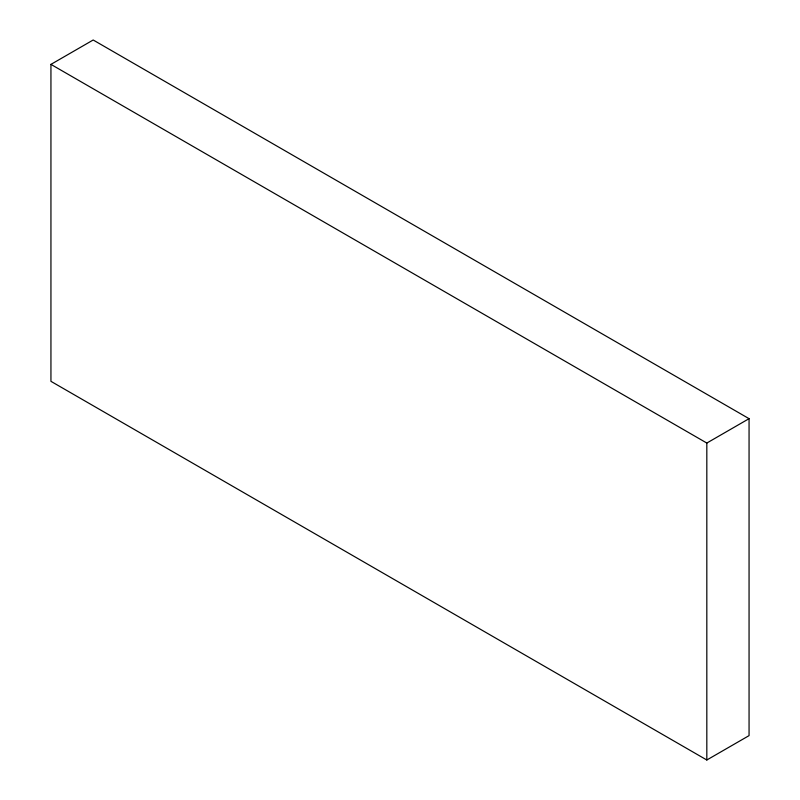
<?xml version="1.0" encoding="UTF-8"?>
<svg xmlns="http://www.w3.org/2000/svg" width="800" height="800" viewBox="0 0 800 800"><rect width="100%" height="100%" fill="white"/><g stroke="black" fill="none" stroke-linecap="round" stroke-linejoin="round"><path stroke-width="1.2" d="M50.94 64.38L93.18 40L749.06 418.67L749.06 735.62L706.82 760L50.94 381.33L50.94 64.38L706.82 443.05L749.06 418.67M706.82 443.05L706.82 760"/></g></svg>
